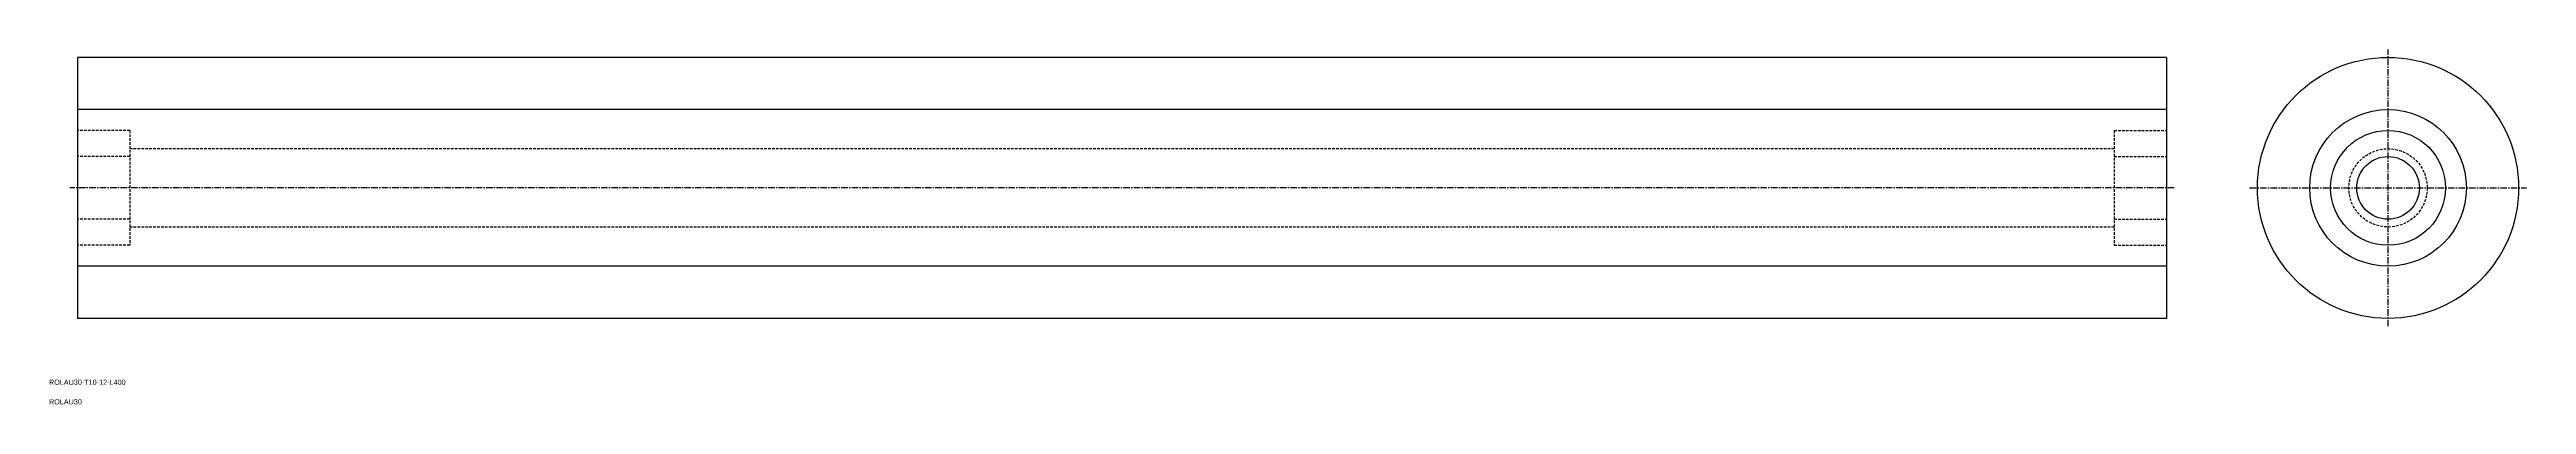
# Model space of a CAD drawing. Extents: x 32 to 506, y -16 to 52.
import ezdxf

# ---------------------------------------------------------------- set-up
doc = ezdxf.new("R2010")
doc.units = 0
doc.linetypes.add('CENTER', pattern=[2, 1.25, -0.25, 0.25, -0.25])
doc.linetypes.add('DASHED', pattern=[0.75, 0.5, -0.25])
doc.layers.get('0').update_dxf_attribs({"linetype": 'CONTINUOUS'})
doc.layers.add('CENTER', color=1, linetype='CENTER')

msp = doc.modelspace()

# ---------------------------------------------------------------- linework, layer by layer
at = {"color": 7, "linetype": 'CONTINUOUS'}
for p, q in [((37.21, 50.85), (37.21, 0.85)), ((437.21, 50.85), (37.21, 50.85)), ((437.21, 50.85), (437.21, 0.85)), ((437.21, 40.85), (37.21, 40.85)), ((437.21, 10.85), (37.21, 10.85)), ((437.21, 0.85), (37.21, 0.85))]:
    msp.add_line(p, q, dxfattribs=at)
at = {"color": 3, "linetype": 'DASHED'}
for p, q in [((47.21, 36.85), (37.21, 36.85)), ((47.21, 36.85), (47.21, 14.85)), ((427.21, 33.35), (47.21, 33.35)), ((427.21, 36.85), (437.21, 36.85)), ((427.21, 36.85), (427.21, 14.85)), ((47.21, 31.85), (37.21, 31.85)), ((427.21, 31.85), (437.21, 31.85)), ((47.21, 19.85), (37.21, 19.85)), ((427.21, 19.85), (437.21, 19.85)), ((47.21, 14.85), (37.21, 14.85)), ((427.21, 18.35), (47.21, 18.35)), ((427.21, 14.85), (437.21, 14.85))]:
    msp.add_line(p, q, dxfattribs=at)
at = {"color": 7, "linetype": 'CONTINUOUS'}
for radius in [25, 15, 11, 6]:
    msp.add_circle((479.64, 25.85), radius, dxfattribs=at)
at = {"color": 3, "linetype": 'DASHED'}
msp.add_circle((479.64, 25.85), 7.5, dxfattribs=at)
at = {"layer": 'CENTER', "color": 1, "linetype": 'CENTER'}
for p, q in [((479.64, -0.65), (479.64, 52.35)), ((438.71, 25.85), (35.71, 25.85)), ((453.14, 25.85), (506.14, 25.85))]:
    msp.add_line(p, q, dxfattribs=at)

# ---------------------------------------------------------------- texts
at = {"color": 7, "linetype": 'CONTINUOUS'}
for s, p in [('ROLAU30-T10-12-L400', (31.75, -11.88)), ('ROLAU30', (31.75, -15.63))]:
    msp.add_text(s, height=1, dxfattribs=at).set_placement(p)

doc.saveas('drawing.dxf')
